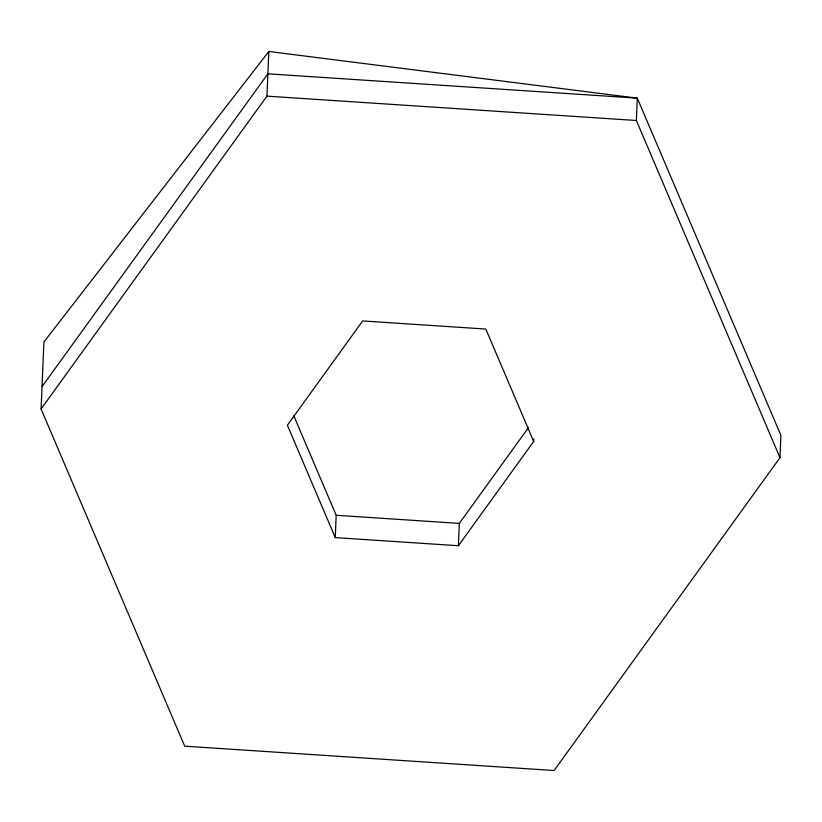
<?xml version="1.0" encoding="UTF-8"?>
<svg xmlns="http://www.w3.org/2000/svg" width="822" height="822" viewBox="0 0 822 822"><rect width="100%" height="100%" fill="white"/><g stroke="black" fill="none" stroke-linecap="round" stroke-linejoin="round"><path stroke-width="1.23" d="M41.1 408.986L43.905 341.983L268.815 51.478L637.307 98.157L780.9 435.352L779.965 457.679L554.12 770.522L184.693 746.171L41.1 408.986L266.945 96.143L268.815 51.478M533.776 438.969L533.673 441.445L458.399 545.726L335.253 537.609L336.188 515.281L293.803 415.768M458.399 545.726L459.334 523.398L528.649 427.378M779.965 457.679L636.372 120.495L637.307 98.157L267.88 73.816L42.035 386.648M266.945 96.143L636.372 120.495M336.188 515.281L459.334 523.398M533.673 441.445L485.812 329.057L362.666 320.94L287.392 425.221L335.253 537.609"/></g></svg>
